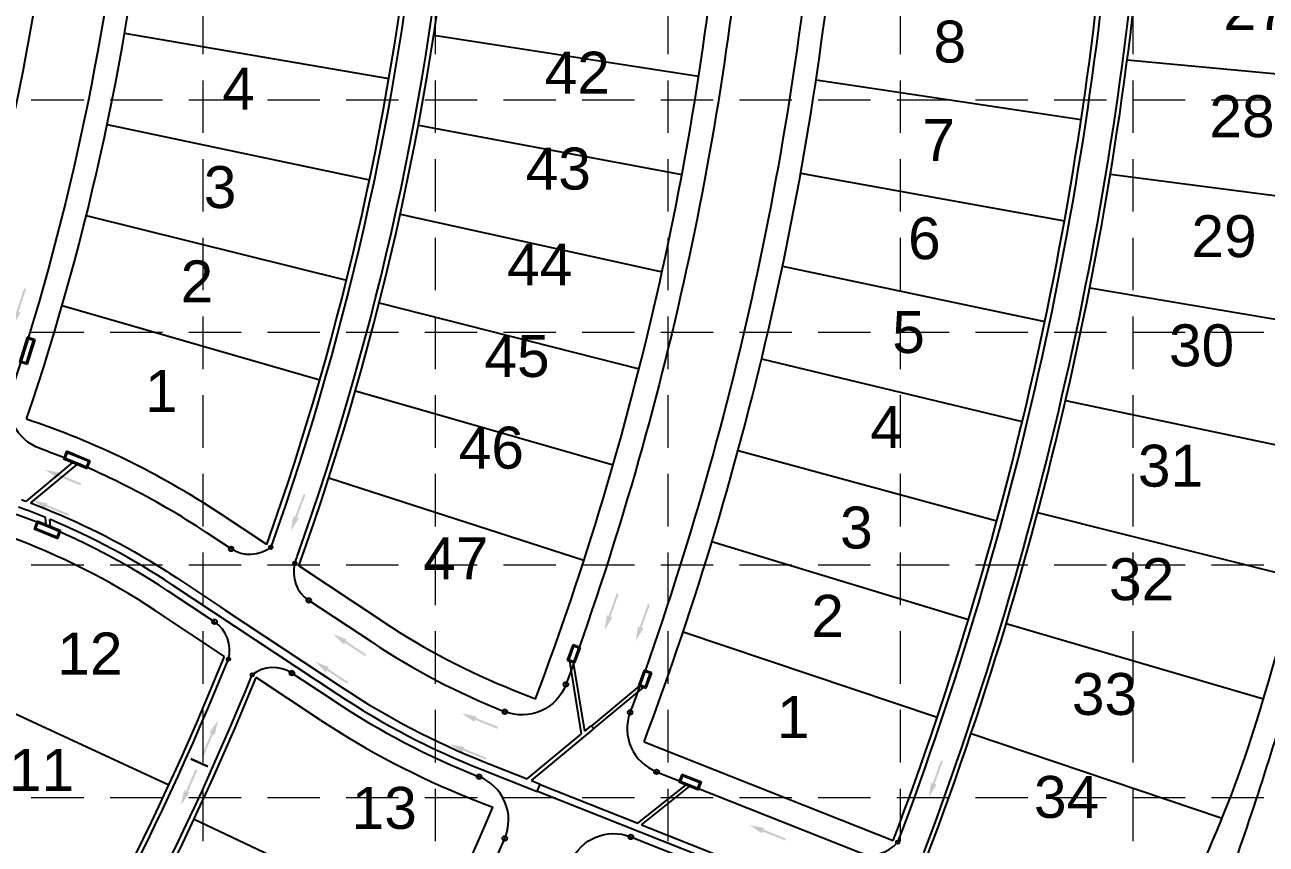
# Model space of a CAD drawing. Header units: inches. Extents: x -5337 to 1057, y 15227 to 19227.
# Drawn here: x -1219 to -686, y 17107 to 17458 of the extents above; entities that cross this region are included whole.
import ezdxf
from ezdxf.enums import TextEntityAlignment as Align

# ---------------------------------------------------------------- set-up
doc = ezdxf.new("R2010")
doc.units = ezdxf.units.IN
doc.header["$LTSCALE"] = 150
doc.header["$MEASUREMENT"] = 0
doc.linetypes.add('HIDDEN', pattern=[0.375, 0.25, -0.125])
for name, color, linetype in [('1 LOT NUMBER', 7, 'Continuous'), ('grid', 7, 'HIDDEN'), ('LOTLINE', 7, 'Continuous'), ('PAVING', 7, 'Continuous'), ('ROW', 7, 'Continuous'), ('STORM', 7, 'Continuous'), ('STORM INLET', 7, 'Continuous')]:
    doc.layers.add(name, color=color, linetype=linetype)
doc.styles.get("Standard").update_dxf_attribs({"font": 'ARIAL.TTF', "height": 25})

msp = doc.modelspace()

# ---------------------------------------------------------------- hatches: boundary and pattern name
at = {"layer": 'PAVING'}
h = msp.add_hatch(color=256, dxfattribs=at)
edge = h.paths.add_edge_path()
edge.add_line((-1222.59, 17335.93), (-1222.28, 17335.27))
edge.add_line((-1222.28, 17335.27), (-1219, 17345.33))
edge.add_line((-1219, 17345.33), (-1218.18, 17345.06))
edge.add_line((-1218.18, 17345.06), (-1221.46, 17335))
edge.add_line((-1221.46, 17335), (-1220.71, 17335.33))
edge.add_line((-1220.71, 17335.33), (-1220.71, 17335.34))
edge.add_ellipse((-1220.84, 17334.81), major_axis=(0.174, 0.532), ratio=0.285714, start_angle=-125.8315, end_angle=14.4967, ccw=False)
edge.add_line((-1220.82, 17334.46), (-1220.82, 17334.46))
edge.add_line((-1220.82, 17334.46), (-1223.72, 17329.37))
edge.add_line((-1223.72, 17329.37), (-1223.02, 17335.18))
edge.add_line((-1223.02, 17335.18), (-1223.02, 17335.18))
edge.add_ellipse((-1222.8, 17335.44), major_axis=(0.174, 0.532), ratio=0.285714, start_angle=-17.1827, end_angle=124.7269, ccw=False)
edge.add_line((-1222.59, 17335.93), (-1222.59, 17335.93))
edge.add_line((-1222.59, 17335.93), (-1222.59, 17335.93))
edge.add_line((-1222.59, 17335.93), (-1222.59, 17335.93))
h = msp.add_hatch(color=256, dxfattribs=at)
edge = h.paths.add_edge_path()
edge.add_line((-1203.6, 17265.92), (-1204.29, 17265.66))
edge.add_line((-1204.29, 17265.66), (-1194.49, 17261.66))
edge.add_line((-1194.49, 17261.66), (-1194.82, 17260.86))
edge.add_line((-1194.82, 17260.86), (-1204.62, 17264.86))
edge.add_line((-1204.62, 17264.86), (-1204.34, 17264.09))
edge.add_line((-1204.34, 17264.09), (-1204.34, 17264.09))
edge.add_ellipse((-1204.85, 17264.26), major_axis=(0.518, -0.212), ratio=0.285714, start_angle=-125.8315, end_angle=14.4967, ccw=False)
edge.add_line((-1205.21, 17264.26), (-1205.21, 17264.27))
edge.add_line((-1205.21, 17264.27), (-1210.06, 17267.53))
edge.add_line((-1210.06, 17267.53), (-1204.32, 17266.41))
edge.add_line((-1204.32, 17266.41), (-1204.33, 17266.41))
edge.add_ellipse((-1204.08, 17266.17), major_axis=(0.518, -0.212), ratio=0.285714, start_angle=-17.1827, end_angle=124.7269, ccw=False)
edge.add_line((-1203.6, 17265.92), (-1203.6, 17265.92))
edge.add_line((-1203.6, 17265.92), (-1203.6, 17265.92))
edge.add_line((-1203.6, 17265.92), (-1203.6, 17265.92))
h = msp.add_hatch(color=256, dxfattribs=at)
edge = h.paths.add_edge_path()
edge.add_line((-1208.82, 17252.78), (-1209.51, 17252.52))
edge.add_line((-1209.51, 17252.52), (-1199.72, 17248.52))
edge.add_line((-1199.72, 17248.52), (-1200.04, 17247.72))
edge.add_line((-1200.04, 17247.72), (-1209.84, 17251.73))
edge.add_line((-1209.84, 17251.73), (-1209.56, 17250.96))
edge.add_line((-1209.56, 17250.96), (-1209.56, 17250.96))
edge.add_ellipse((-1210.08, 17251.12), major_axis=(0.518, -0.212), ratio=0.285714, start_angle=-125.8315, end_angle=14.4967, ccw=False)
edge.add_line((-1210.43, 17251.13), (-1210.43, 17251.13))
edge.add_line((-1210.43, 17251.13), (-1215.28, 17254.39))
edge.add_line((-1215.28, 17254.39), (-1209.55, 17253.27))
edge.add_line((-1209.55, 17253.27), (-1209.55, 17253.27))
edge.add_ellipse((-1209.3, 17253.03), major_axis=(0.518, -0.212), ratio=0.285714, start_angle=-17.1827, end_angle=124.7269, ccw=False)
edge.add_line((-1208.82, 17252.78), (-1208.82, 17252.78))
edge.add_line((-1208.82, 17252.78), (-1208.82, 17252.78))
edge.add_line((-1208.82, 17252.78), (-1208.82, 17252.78))
h = msp.add_hatch(color=256, dxfattribs=at)
edge = h.paths.add_edge_path()
edge.add_line((-1103.13, 17247.78), (-1102.85, 17247.1))
edge.add_line((-1102.85, 17247.1), (-1099.13, 17257.01))
edge.add_line((-1099.13, 17257.01), (-1098.32, 17256.71))
edge.add_line((-1098.32, 17256.71), (-1102.05, 17246.8))
edge.add_line((-1102.05, 17246.8), (-1101.29, 17247.1))
edge.add_line((-1101.29, 17247.1), (-1101.29, 17247.1))
edge.add_ellipse((-1101.44, 17246.58), major_axis=(0.197, 0.524), ratio=0.285714, start_angle=-125.8315, end_angle=14.4967, ccw=False)
edge.add_line((-1101.43, 17246.23), (-1101.43, 17246.23))
edge.add_line((-1101.43, 17246.23), (-1104.55, 17241.28))
edge.add_line((-1104.55, 17241.28), (-1103.6, 17247.05))
edge.add_line((-1103.6, 17247.05), (-1103.6, 17247.05))
edge.add_ellipse((-1103.36, 17247.3), major_axis=(0.197, 0.524), ratio=0.285714, start_angle=-17.1827, end_angle=124.7269, ccw=False)
edge.add_line((-1103.13, 17247.78), (-1103.13, 17247.78))
edge.add_line((-1103.13, 17247.78), (-1103.13, 17247.78))
edge.add_line((-1103.13, 17247.78), (-1103.13, 17247.78))
h = msp.add_hatch(color=256, dxfattribs=at)
edge = h.paths.add_edge_path()
edge.add_line((-968.64, 17205.26), (-968.36, 17204.58))
edge.add_line((-968.36, 17204.58), (-964.75, 17214.54))
edge.add_line((-964.75, 17214.54), (-963.94, 17214.24))
edge.add_line((-963.94, 17214.24), (-967.55, 17204.29))
edge.add_line((-967.55, 17204.29), (-966.79, 17204.6))
edge.add_line((-966.79, 17204.6), (-966.79, 17204.6))
edge.add_ellipse((-966.93, 17204.08), major_axis=(0.191, 0.527), ratio=0.285714, start_angle=-125.8315, end_angle=14.4967, ccw=False)
edge.add_line((-966.92, 17203.73), (-966.92, 17203.73))
edge.add_line((-966.92, 17203.73), (-969.99, 17198.74))
edge.add_line((-969.99, 17198.74), (-969.1, 17204.52))
edge.add_line((-969.1, 17204.52), (-969.1, 17204.52))
edge.add_ellipse((-968.87, 17204.77), major_axis=(0.191, 0.527), ratio=0.285714, start_angle=-17.1827, end_angle=124.7269, ccw=False)
edge.add_line((-968.64, 17205.26), (-968.64, 17205.26))
edge.add_line((-968.64, 17205.26), (-968.64, 17205.26))
edge.add_line((-968.64, 17205.26), (-968.64, 17205.26))
h = msp.add_hatch(color=256, dxfattribs=at)
edge = h.paths.add_edge_path()
edge.add_line((-955.3, 17200.58), (-955.02, 17199.9))
edge.add_line((-955.02, 17199.9), (-951.41, 17209.85))
edge.add_line((-951.41, 17209.85), (-950.6, 17209.56))
edge.add_line((-950.6, 17209.56), (-954.21, 17199.61))
edge.add_line((-954.21, 17199.61), (-953.45, 17199.92))
edge.add_line((-953.45, 17199.92), (-953.45, 17199.92))
edge.add_ellipse((-953.6, 17199.39), major_axis=(0.191, 0.527), ratio=0.285714, start_angle=-125.8315, end_angle=14.4967, ccw=False)
edge.add_line((-953.59, 17199.04), (-953.59, 17199.04))
edge.add_line((-953.59, 17199.04), (-956.65, 17194.06))
edge.add_line((-956.65, 17194.06), (-955.76, 17199.84))
edge.add_line((-955.76, 17199.84), (-955.76, 17199.84))
edge.add_ellipse((-955.53, 17200.09), major_axis=(0.191, 0.527), ratio=0.285714, start_angle=-17.1827, end_angle=124.7269, ccw=False)
edge.add_line((-955.3, 17200.58), (-955.3, 17200.58))
edge.add_line((-955.3, 17200.58), (-955.3, 17200.58))
edge.add_line((-955.3, 17200.58), (-955.3, 17200.58))
h = msp.add_hatch(color=256, dxfattribs=at)
edge = h.paths.add_edge_path()
edge.add_line((-1080.38, 17194.26), (-1081.11, 17194.14))
edge.add_line((-1081.11, 17194.14), (-1072.27, 17188.31))
edge.add_line((-1072.27, 17188.31), (-1072.74, 17187.59))
edge.add_line((-1072.74, 17187.59), (-1081.58, 17193.42))
edge.add_line((-1081.58, 17193.42), (-1081.46, 17192.61))
edge.add_line((-1081.46, 17192.61), (-1081.45, 17192.61))
edge.add_ellipse((-1081.93, 17192.87), major_axis=(0.468, -0.308), ratio=0.285714, start_angle=-125.8315, end_angle=14.4967, ccw=False)
edge.add_line((-1082.27, 17192.94), (-1082.27, 17192.94))
edge.add_line((-1082.27, 17192.94), (-1086.41, 17197.08))
edge.add_line((-1086.41, 17197.08), (-1080.99, 17194.88))
edge.add_line((-1080.99, 17194.88), (-1081, 17194.88))
edge.add_ellipse((-1080.8, 17194.59), major_axis=(0.468, -0.308), ratio=0.285714, start_angle=-17.1827, end_angle=124.7269, ccw=False)
edge.add_line((-1080.38, 17194.26), (-1080.38, 17194.26))
edge.add_line((-1080.38, 17194.26), (-1080.38, 17194.26))
edge.add_line((-1080.38, 17194.26), (-1080.38, 17194.26))
h = msp.add_hatch(color=256, dxfattribs=at)
edge = h.paths.add_edge_path()
edge.add_line((-1088.05, 17182.38), (-1088.77, 17182.26))
edge.add_line((-1088.77, 17182.26), (-1079.93, 17176.43))
edge.add_line((-1079.93, 17176.43), (-1080.41, 17175.71))
edge.add_line((-1080.41, 17175.71), (-1089.24, 17181.54))
edge.add_line((-1089.24, 17181.54), (-1089.12, 17180.73))
edge.add_line((-1089.12, 17180.73), (-1089.12, 17180.73))
edge.add_ellipse((-1089.59, 17180.99), major_axis=(0.468, -0.308), ratio=0.285714, start_angle=-125.8315, end_angle=14.4967, ccw=False)
edge.add_line((-1089.94, 17181.07), (-1089.94, 17181.07))
edge.add_line((-1089.94, 17181.07), (-1094.07, 17185.2))
edge.add_line((-1094.07, 17185.2), (-1088.66, 17183))
edge.add_line((-1088.66, 17183), (-1088.66, 17183))
edge.add_ellipse((-1088.47, 17182.71), major_axis=(0.468, -0.308), ratio=0.285714, start_angle=-17.1827, end_angle=124.7269, ccw=False)
edge.add_line((-1088.05, 17182.38), (-1088.05, 17182.38))
edge.add_line((-1088.05, 17182.38), (-1088.05, 17182.38))
edge.add_line((-1088.05, 17182.38), (-1088.05, 17182.38))
h = msp.add_hatch(color=256, dxfattribs=at)
edge = h.paths.add_edge_path()
edge.add_line((-1024.77, 17161.41), (-1025.45, 17161.14))
edge.add_line((-1025.45, 17161.14), (-1015.62, 17157.23))
edge.add_line((-1015.62, 17157.23), (-1015.94, 17156.43))
edge.add_line((-1015.94, 17156.43), (-1025.77, 17160.35))
edge.add_line((-1025.77, 17160.35), (-1025.48, 17159.58))
edge.add_line((-1025.48, 17159.58), (-1025.48, 17159.58))
edge.add_ellipse((-1026, 17159.74), major_axis=(0.52, -0.207), ratio=0.285714, start_angle=-125.8315, end_angle=14.4967, ccw=False)
edge.add_line((-1026.35, 17159.74), (-1026.35, 17159.74))
edge.add_line((-1026.35, 17159.74), (-1031.24, 17162.96))
edge.add_line((-1031.24, 17162.96), (-1025.49, 17161.89))
edge.add_line((-1025.49, 17161.89), (-1025.49, 17161.89))
edge.add_ellipse((-1025.24, 17161.65), major_axis=(0.52, -0.207), ratio=0.285714, start_angle=-17.1827, end_angle=124.7269, ccw=False)
edge.add_line((-1024.76, 17161.41), (-1024.77, 17161.41))
edge.add_line((-1024.77, 17161.41), (-1024.77, 17161.41))
edge.add_line((-1024.77, 17161.41), (-1024.77, 17161.41))
at = {"layer": 'PAVING', "linetype": 'Continuous', "lineweight": 30}
h = msp.add_hatch(color=256, dxfattribs=at)
edge = h.paths.add_edge_path()
edge.add_line((-1137.58, 17153.6), (-1137.83, 17154.3))
edge.add_line((-1137.83, 17154.3), (-1142.09, 17144.61))
edge.add_line((-1142.09, 17144.61), (-1142.88, 17144.96))
edge.add_line((-1142.88, 17144.96), (-1138.61, 17154.64))
edge.add_line((-1138.61, 17154.64), (-1139.39, 17154.39))
edge.add_line((-1139.39, 17154.39), (-1139.39, 17154.38))
edge.add_ellipse((-1139.21, 17154.9), major_axis=(-0.226, -0.513), ratio=0.285714, start_angle=-125.8315, end_angle=14.4967, ccw=False)
edge.add_line((-1139.2, 17155.25), (-1139.2, 17155.25))
edge.add_line((-1139.2, 17155.25), (-1135.81, 17160.02))
edge.add_line((-1135.81, 17160.02), (-1137.08, 17154.31))
edge.add_line((-1137.08, 17154.31), (-1137.08, 17154.31))
edge.add_ellipse((-1137.33, 17154.07), major_axis=(-0.226, -0.513), ratio=0.285714, start_angle=-17.1827, end_angle=124.7269, ccw=False)
edge.add_line((-1137.59, 17153.6), (-1137.58, 17153.6))
edge.add_line((-1137.58, 17153.6), (-1137.58, 17153.6))
edge.add_line((-1137.58, 17153.6), (-1137.58, 17153.6))
at = {"layer": 'PAVING'}
h = msp.add_hatch(color=256, dxfattribs=at)
edge = h.paths.add_edge_path()
edge.add_line((-1029.87, 17148.23), (-1030.56, 17147.96))
edge.add_line((-1030.56, 17147.96), (-1020.72, 17144.04))
edge.add_line((-1020.72, 17144.04), (-1021.04, 17143.25))
edge.add_line((-1021.04, 17143.25), (-1030.87, 17147.16))
edge.add_line((-1030.87, 17147.16), (-1030.59, 17146.39))
edge.add_line((-1030.59, 17146.39), (-1030.59, 17146.39))
edge.add_ellipse((-1031.1, 17146.56), major_axis=(0.52, -0.207), ratio=0.285714, start_angle=-125.8315, end_angle=14.4967, ccw=False)
edge.add_line((-1031.46, 17146.56), (-1031.46, 17146.56))
edge.add_line((-1031.46, 17146.56), (-1036.34, 17149.77))
edge.add_line((-1036.34, 17149.77), (-1030.59, 17148.71))
edge.add_line((-1030.59, 17148.71), (-1030.6, 17148.71))
edge.add_ellipse((-1030.35, 17148.47), major_axis=(0.52, -0.207), ratio=0.285714, start_angle=-17.1827, end_angle=124.7269, ccw=False)
edge.add_line((-1029.87, 17148.23), (-1029.87, 17148.23))
edge.add_line((-1029.87, 17148.23), (-1029.87, 17148.23))
edge.add_line((-1029.87, 17148.23), (-1029.87, 17148.23))
h = msp.add_hatch(color=256, dxfattribs=at)
edge = h.paths.add_edge_path()
edge.add_line((-829.59, 17133.51), (-829.3, 17132.84))
edge.add_line((-829.3, 17132.84), (-825.74, 17142.8))
edge.add_line((-825.74, 17142.8), (-824.93, 17142.51))
edge.add_line((-824.93, 17142.51), (-828.49, 17132.55))
edge.add_line((-828.49, 17132.55), (-827.74, 17132.86))
edge.add_line((-827.74, 17132.86), (-827.73, 17132.86))
edge.add_ellipse((-827.88, 17132.34), major_axis=(0.189, 0.527), ratio=0.285714, start_angle=-125.8315, end_angle=14.4967, ccw=False)
edge.add_line((-827.87, 17131.98), (-827.87, 17131.99))
edge.add_line((-827.87, 17131.99), (-830.91, 17126.99))
edge.add_line((-830.91, 17126.99), (-830.05, 17132.77))
edge.add_line((-830.05, 17132.77), (-830.05, 17132.77))
edge.add_ellipse((-829.82, 17133.02), major_axis=(0.189, 0.527), ratio=0.285714, start_angle=-17.1827, end_angle=124.7269, ccw=False)
edge.add_line((-829.59, 17133.51), (-829.59, 17133.51))
edge.add_line((-829.59, 17133.51), (-829.59, 17133.51))
edge.add_line((-829.59, 17133.51), (-829.59, 17133.51))
at = {"layer": 'PAVING', "linetype": 'Continuous', "lineweight": 30}
h = msp.add_hatch(color=256, dxfattribs=at)
edge = h.paths.add_edge_path()
edge.add_line((-1148.21, 17129.34), (-1148.89, 17129.05))
edge.add_line((-1148.89, 17129.05), (-1144.66, 17138.75))
edge.add_line((-1144.66, 17138.75), (-1145.44, 17139.09))
edge.add_line((-1145.44, 17139.09), (-1149.68, 17129.39))
edge.add_line((-1149.68, 17129.39), (-1150.01, 17130.14))
edge.add_line((-1150.01, 17130.14), (-1150.01, 17130.14))
edge.add_ellipse((-1150.27, 17129.66), major_axis=(0.224, 0.513), ratio=0.285714, start_angle=345.5033, end_angle=485.8315)
edge.add_line((-1150.52, 17129.41), (-1150.52, 17129.41))
edge.add_line((-1150.52, 17129.41), (-1151.73, 17123.69))
edge.add_line((-1151.73, 17123.69), (-1148.39, 17128.49))
edge.add_line((-1148.39, 17128.49), (-1148.39, 17128.49))
edge.add_ellipse((-1148.39, 17128.83), major_axis=(0.224, 0.513), ratio=0.285714, start_angle=235.2731, end_angle=377.1827)
edge.add_line((-1148.21, 17129.34), (-1148.21, 17129.34))
edge.add_line((-1148.21, 17129.34), (-1148.21, 17129.34))
edge.add_line((-1148.21, 17129.34), (-1148.21, 17129.34))
at = {"layer": 'PAVING'}
h = msp.add_hatch(color=256, dxfattribs=at)
edge = h.paths.add_edge_path()
edge.add_line((-901.36, 17113.52), (-902.05, 17113.26))
edge.add_line((-902.05, 17113.26), (-892.21, 17109.34))
edge.add_line((-892.21, 17109.34), (-892.53, 17108.54))
edge.add_line((-892.53, 17108.54), (-902.36, 17112.46))
edge.add_line((-902.36, 17112.46), (-902.08, 17111.69))
edge.add_line((-902.08, 17111.69), (-902.08, 17111.69))
edge.add_ellipse((-902.6, 17111.85), major_axis=(0.52, -0.207), ratio=0.285714, start_angle=-125.8315, end_angle=14.4967, ccw=False)
edge.add_line((-902.95, 17111.85), (-902.95, 17111.85))
edge.add_line((-902.95, 17111.85), (-907.83, 17115.07))
edge.add_line((-907.83, 17115.07), (-902.09, 17114))
edge.add_line((-902.09, 17114), (-902.09, 17114))
edge.add_ellipse((-901.84, 17113.76), major_axis=(0.52, -0.207), ratio=0.285714, start_angle=-17.1827, end_angle=124.7269, ccw=False)
edge.add_line((-901.36, 17113.52), (-901.36, 17113.52))
edge.add_line((-901.36, 17113.52), (-901.36, 17113.52))
edge.add_line((-901.36, 17113.52), (-901.36, 17113.52))

# ---------------------------------------------------------------- linework, layer by layer
at = {"layer": 'grid', "color": 252, "linetype": 'HIDDEN', "lineweight": 0, "ltscale": 0.6}
for p, q in [((-1142.39, 19121.98), (-1142.39, 15630.29)), ((-1042.64, 19121.98), (-1042.64, 15630.29)), ((-942.89, 19121.98), (-942.89, 15630.29)), ((-843.14, 19121.98), (-843.14, 15630.29)), ((-743.39, 19121.98), (-743.39, 15630.29)), ((-5232.14, 17426.23), (952.36, 17426.23)), ((-5232.14, 17326.48), (952.36, 17326.48)), ((-5232.14, 17226.73), (952.36, 17226.73)), ((-5232.14, 17126.98), (952.36, 17126.98))]:
    msp.add_line(p, q, dxfattribs=at)
at = {"layer": 'LOTLINE'}
for p, q in [((-1175.87, 17454.83), (-1062.54, 17435.27)), ((-1043.29, 17453.86), (-929.64, 17436.29)), ((-745.82, 17443.27), (-631.21, 17432.79)), ((-879.29, 17434.79), (-765.57, 17417.73)), ((-1183.39, 17415.54), (-1070.85, 17391.87)), ((-1049.87, 17415.37), (-936.83, 17394.21)), ((-885.91, 17394.68), (-772.73, 17374.31)), ((-753.05, 17394.3), (-638.96, 17379.41)), ((-1192.33, 17376.56), (-1080.73, 17348.81)), ((-1057.66, 17377.11), (-945.36, 17352.37)), ((-893.69, 17354.79), (-781.15, 17331.13)), ((-761.87, 17345.59), (-648.46, 17326.31)), ((-1202.69, 17337.92), (-1092.17, 17306.13)), ((-1066.67, 17339.12), (-955.2, 17310.83)), ((-902.63, 17315.13), (-790.83, 17288.21)), ((-1076.87, 17301.43), (-966.36, 17269.61)), ((-772.26, 17297.2), (-659.7, 17273.55)), ((-912.72, 17275.75), (-801.75, 17245.59)), ((-1088.27, 17264.08), (-978.82, 17228.78)), ((-784.22, 17249.16), (-672.66, 17221.19)), ((-923.96, 17236.69), (-813.91, 17203.3)), ((-797.73, 17201.54), (-687.34, 17169.28)), ((-936.32, 17197.96), (-827.3, 17161.39)), ((-1261.25, 17180.64), (-1156.85, 17132.41)), ((-812.77, 17154.38), (-705.04, 17118.08)), ((-1146.1, 17117.61), (-1042.05, 17068.62)), ((-1146.1, 17117.61), (-1042.05, 17068.62))]:
    msp.add_line(p, q, dxfattribs=at)
at = {"layer": 'PAVING'}
for p, q in [((-1130.17, 17233.55), (-1140.67, 17240.51)), ((-1102.85, 17227.45), (-1101.85, 17230.24)), ((-1101.85, 17230.24), (-1101.85, 17230.24)), ((-1137.31, 17202.3), (-1157.24, 17215.51)), ((-1069.74, 17193.52), (-1096.88, 17211.5)), ((-1086.31, 17168.51), (-1104.12, 17180.31)), ((-959.06, 17163.45), (-958.46, 17165.07)), ((-959.06, 17163.45), (-959.06, 17163.45)), ((-947.66, 17137.95), (-860.8, 17103.52)), ((-958.71, 17110.06), (-871.83, 17075.62))]:
    msp.add_line(p, q, dxfattribs=at)
at = {"layer": 'PAVING', "linetype": 'Continuous', "lineweight": 30}
msp.add_line((-1147.42, 17143.47), (-1140.11, 17140.23), dxfattribs=at)
at = {"layer": 'PAVING'}
for centre, radius in [((-1130.17, 17233.55), 1), ((-1113.15, 17234.28), 0.75), ((-1102.85, 17227.45), 0.75), ((-1096.88, 17211.5), 1), ((-1137.31, 17202.3), 1), ((-1131.34, 17186.35), 0.75), ((-1121.13, 17179.58), 0.75), ((-1104.12, 17180.31), 1), ((-986.6, 17175.47), 1), ((-1012.75, 17163.75), 1), ((-959.06, 17163.45), 1), ((-1023.81, 17135.87), 1), ((-947.66, 17137.95), 1), ((-1012.79, 17109.42), 1), ((-958.71, 17110.06), 1), ((-844.28, 17107.76), 0.75)]:
    msp.add_circle(centre, radius, dxfattribs=at)
at = {"layer": 'PAVING', "extrusion": (0, 0, -1)}
for centre, radius, start, end in [((2259.83, 17641.97), 1060, 185.62788, 198.07316), ((2259.83, 17641.97), 1090, 185.62788, 198.07538), ((2259.83, 17641.97), 1217, 185.15448, 199.57238), ((2259.83, 17641.97), 1513, 184.24239, 200.67562), ((2259.83, 17641.97), 1356, 184.94517, 200.12246), ((2259.83, 17641.97), 1525, 184.24239, 200.68556), ((2259.83, 17641.97), 1386, 184.94517, 200.1257), ((1205.33, 17295.37), 20, 290.0017, 18.1948), ((1122.16, 17245.64), 14.5, 231.6083, 303.5284), ((1005.38, 17182.35), 20, 200.1225, 291.6236), ((966.08, 17091.47), 20, 23.0501, 111.6236)]:
    msp.add_arc(centre, radius, start, end, dxfattribs=at)
at = {"layer": 'PAVING'}
for centre, radius, start, end in [((-2259.83, 17641.97), 1229, 340.42688, 354.84552), ((-1328.47, 16957.09), 340, 56.4716, 69.9983), ((-1328.47, 16957.09), 310, 56.4716, 69.9983), ((-1088.87, 17223.59), 14.5, 164.5516, 236.4716), ((-1145.32, 17190.21), 14.5, 344.5516, 56.4713), ((-898.52, 17451.94), 310, 236.4716, 248.3764), ((-2259.83, 17641.97), 1217, 326.25416, 338.01397), ((-2259.83, 17641.97), 1229, 326.25416, 337.89974), ((-1112.13, 17168.22), 14.5, 56.471, 128.3916), ((-898.52, 17451.94), 340, 236.4716, 248.3764), ((-940.29, 17156.54), 20, 159.8028, 248.3764), ((-2259.83, 17641.97), 1652, 339.60522, 342.92694), ((-1031.18, 17117.27), 20, 336.8752, 68.3764), ((-2259.83, 17641.97), 1356, 326.25416, 336.87517), ((-855.46, 17117), 14.5, 248.3756, 320.4336)]:
    msp.add_arc(centre, radius, start, end, dxfattribs=at)
at = {"layer": 'ROW'}
for p, q in [((-1114.87, 17235.41), (-1135.15, 17248.85)), ((-1064.22, 17201.85), (-1101.13, 17226.31)), ((-1133.04, 17187.47), (-1162.77, 17207.17)), ((-1091.84, 17160.17), (-1119.43, 17178.46)), ((-1009.07, 17173.05), (-999.56, 17169.28)), ((-953.07, 17150.85), (-846.15, 17108.47)), ((-1027.49, 17126.57), (-1017.99, 17122.8))]:
    msp.add_line(p, q, dxfattribs=at)
for centre, radius, start, end in [((-2259.83, 17641.97), 1050, 341.36257, 353.89673), ((-2259.83, 17641.97), 1100, 341.30055, 354.37212), ((-2259.83, 17641.97), 1231, 340.26575, 354.99288), ((-2259.83, 17641.97), 1511, 339.32438, 355.75761), ((-2259.83, 17641.97), 1527, 339.31444, 355.75761), ((-2259.83, 17641.97), 1215, 340.45106, 354.37212), ((-2259.83, 17641.97), 1346, 339.4406, 354.84552), ((-2259.83, 17641.97), 1396, 339.40248, 355.05483), ((-2259.83, 17641.97), 1642, 342.92694, 355.75761), ((-1328.47, 16957.09), 350, 56.4716, 71.5911), ((-1328.47, 16957.09), 300, 56.4716, 69.9983), ((-898.52, 17451.94), 300, 236.4716, 248.3764), ((-2259.83, 17641.97), 1215, 326.25416, 338.03323), ((-2259.83, 17641.97), 1231, 326.25416, 337.88092), ((-898.52, 17451.94), 350, 236.4716, 248.3764), ((-1161.59, 17304.14), 492.98, 335.1764, 342.9855), ((-2259.83, 17641.97), 1346, 326.25416, 337.31211)]:
    msp.add_arc(centre, radius, start, end, dxfattribs=at)
at = {"layer": 'STORM', "color": 5}
for p, q in [((-1198.21, 17270.59), (-1218.11, 17253.99)), ((-1196.38, 17269.84), (-1216.22, 17253.28)), ((-1209.48, 17243.87), (-1209.88, 17247.02)), ((-1207.61, 17243.1), (-1208.02, 17246.25)), ((-1153.51, 17221.13), (-1134.24, 17208.36)), ((-1155.45, 17218.21), (-1084.52, 17171.22)), ((-1134.24, 17208.36), (-1132.7, 17207.34)), ((-1132.7, 17207.34), (-1082.59, 17174.14)), ((-979.86, 17154.27), (-984.92, 17185.48)), ((-978.52, 17155.37), (-983.31, 17184.91)), ((-975.65, 17157.59), (-954.84, 17174.82)), ((-974.7, 17156.43), (-953.19, 17174.24)), ((-978.52, 17155.37), (-975.73, 17157.68)), ((-975.73, 17157.68), (-974.62, 17156.33)), ((-1003.18, 17134.95), (-979.86, 17154.27)), ((-1001.33, 17134.21), (-974.62, 17156.33)), ((-1021.32, 17142.14), (-1003.18, 17134.95)), ((-1022.61, 17138.89), (-998.86, 17129.47)), ((-1001.33, 17134.21), (-997.57, 17132.72)), ((-998.86, 17129.47), (-997.57, 17132.72)), ((-997.66, 17132.49), (-955.79, 17115.89)), ((-955.79, 17115.89), (-934.97, 17132.38)), ((-954.18, 17115.26), (-933.36, 17131.74)), ((-998.77, 17129.7), (-726.05, 17021.6)), ((-954.18, 17115.26), (-729.73, 17026.28))]:
    msp.add_line(p, q, dxfattribs=at)
at = {"layer": 'STORM', "color": 5, "extrusion": (0, 0, -1)}
for start, end in [(110.0017, 110.3906), (110.7546, 120.9682), (120.9682, 123.5284)]:
    msp.add_arc((1328.47, 16957.09), 316.75, start, end, dxfattribs=at)
at = {"layer": 'STORM', "color": 5}
for centre, radius, start, end in [((-1328.47, 16957.09), 313.25, 67.755, 69.9983), ((-1328.47, 16957.09), 313.25, 56.4716, 67.3861), ((-898.52, 17451.94), 333.25, 236.4716, 248.3764), ((-898.52, 17451.94), 336.75, 236.4716, 248.3764)]:
    msp.add_arc(centre, radius, start, end, dxfattribs=at)
at = {"layer": 'STORM INLET', "color": 5}
for p, q in [((-1217.64, 17324.34), (-1220.91, 17313.83)), ((-1217.31, 17323.71), (-1220.29, 17314.16)), ((-1217.9, 17313.42), (-1214.93, 17322.97)), ((-1214.3, 17323.3), (-1217.64, 17324.34)), ((-1217.57, 17312.79), (-1214.3, 17323.3)), ((-1214.93, 17322.97), (-1217.31, 17323.71)), ((-1220.91, 17313.83), (-1217.57, 17312.79)), ((-1220.29, 17314.16), (-1217.9, 17313.42)), ((-1200.8, 17275.44), (-1202.13, 17272.21)), ((-1200.53, 17274.79), (-1201.48, 17272.48)), ((-1190.63, 17271.26), (-1200.8, 17275.44)), ((-1191.28, 17270.99), (-1200.53, 17274.79)), ((-1202.13, 17272.21), (-1191.96, 17268.02)), ((-1201.48, 17272.48), (-1192.23, 17268.68)), ((-1192.23, 17268.68), (-1191.28, 17270.99)), ((-1191.96, 17268.02), (-1190.63, 17271.26)), ((-1213.37, 17245.47), (-1214.7, 17242.23)), ((-1214.7, 17242.23), (-1204.52, 17238.05)), ((-1213.09, 17244.82), (-1214.04, 17242.51)), ((-1214.04, 17242.51), (-1204.8, 17238.7)), ((-1203.19, 17241.29), (-1213.37, 17245.47)), ((-1203.85, 17241.02), (-1213.09, 17244.82)), ((-1204.8, 17238.7), (-1203.85, 17241.02)), ((-1204.52, 17238.05), (-1203.19, 17241.29)), ((-983.68, 17192.47), (-986.02, 17185.87)), ((-983.38, 17191.83), (-985.38, 17186.17)), ((-980.38, 17191.3), (-983.68, 17192.47)), ((-981.02, 17190.99), (-983.38, 17191.83)), ((-983.02, 17185.34), (-981.02, 17190.99)), ((-982.72, 17184.7), (-980.38, 17191.3)), ((-986.02, 17185.87), (-982.72, 17184.7)), ((-985.38, 17186.17), (-983.02, 17185.34)), ((-953.05, 17181.61), (-955.39, 17175.01)), ((-952.74, 17180.97), (-954.75, 17175.32)), ((-949.75, 17180.44), (-953.05, 17181.61)), ((-950.39, 17180.14), (-952.74, 17180.97)), ((-952.39, 17174.48), (-950.39, 17180.14)), ((-952.09, 17173.84), (-949.75, 17180.44)), ((-955.39, 17175.01), (-952.09, 17173.84)), ((-954.75, 17175.32), (-952.39, 17174.48)), ((-936.79, 17136.87), (-938.08, 17133.62)), ((-936.51, 17136.22), (-937.43, 17133.9)), ((-928.43, 17133.55), (-936.79, 17136.87)), ((-929.07, 17133.27), (-936.51, 17136.22)), ((-938.08, 17133.62), (-929.71, 17130.3)), ((-937.43, 17133.9), (-930, 17130.95)), ((-930, 17130.95), (-929.07, 17133.27)), ((-929.71, 17130.3), (-928.43, 17133.55))]:
    msp.add_line(p, q, dxfattribs=at)

# ---------------------------------------------------------------- texts
at = {"layer": '1 LOT NUMBER'}
for s, p in [('27', (-704.48, 17465.14)), ('8', (-828.88, 17451.16)), ('42', (-995.71, 17437.84)), ('4', (-1134.01, 17430.94)), ('28', (-710.58, 17419.15)), ('7', (-833.63, 17408.96)), ('43', (-1003.84, 17396.69)), ('3', (-1141.92, 17388.76)), ('6', (-839.81, 17366.82)), ('29', (-718.25, 17367.7)), ('44', (-1011.79, 17355.56)), ('2', (-1151.87, 17348.31)), ('5', (-846.59, 17326.58)), ('30', (-727.9, 17320.89)), ('45', (-1021.54, 17316.3)), ('1', (-1167.09, 17301.29)), ('4', (-856.03, 17285.8)), ('46', (-1032.55, 17277)), ('31', (-741.22, 17269.27)), ('3', (-868.97, 17242.72)), ('47', (-1047.78, 17229.5)), ('32', (-753.6, 17220.58)), ('2', (-881.34, 17204.85)), ('12', (-1204.75, 17188.7)), ('33', (-769.53, 17171.34)), ('1', (-896.06, 17161.42)), ('11', (-1225.5, 17138.8)), ('34', (-785.8, 17127.2)), ('13', (-1078.48, 17122.49))]:
    msp.add_text(s, height=18, dxfattribs=at).set_placement(p, align=Align.MIDDLE_LEFT)

doc.saveas('drawing.dxf')
